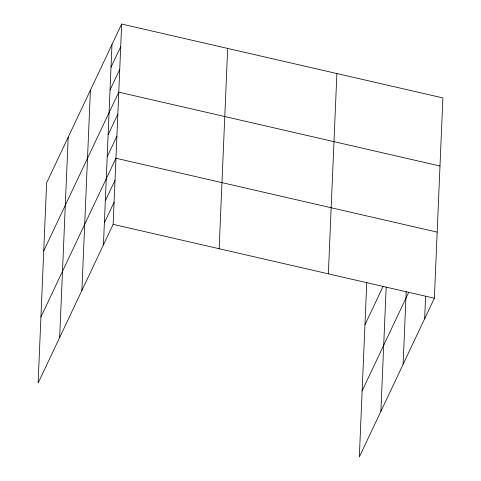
<?xml version="1.0" encoding="UTF-8"?>
<svg xmlns="http://www.w3.org/2000/svg" width="481" height="481" viewBox="0 0 481 481"><rect width="100%" height="100%" fill="white"/><g stroke="black" fill="none" stroke-linecap="round" stroke-linejoin="round"><path stroke-width="0.72" d="M59.674 337.47L68.2 137.169M81.884 290.476L90.41 90.175M103.445 244.865L111.971 44.565M121.669 24.05L46.639 182.78L38.113 383.074L113.143 224.35L121.669 24.05L442.887 97.926L434.361 298.22L359.331 456.95L366.762 282.281M219.144 248.725L227.669 48.431M328.361 273.845L336.886 73.545M380.892 411.339L386.171 287.223M403.102 364.345L406.198 291.642M424.663 318.735L425.601 296.705M111.003 67.268L120.701 46.753M110.041 89.965L119.739 69.45M43.741 250.878L118.771 92.154L439.989 166.023M108.135 134.698L117.833 114.183M107.197 156.734L116.895 136.219M40.927 316.979L115.957 158.249L437.175 232.125M105.321 200.799L115.019 180.285M104.383 222.829L114.081 202.315M364.959 324.753L383.08 286.411M362.145 390.849L408.73 292.298M113.143 224.35L434.361 298.22"/></g></svg>
